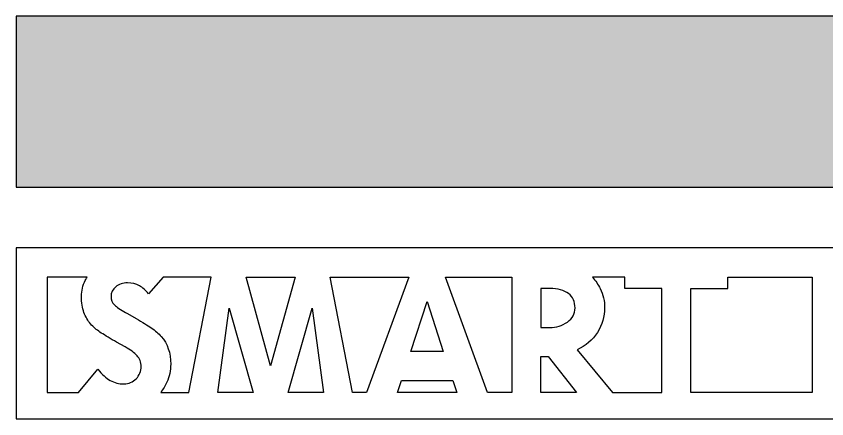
# Model space of a CAD drawing. Extents: x 0 to 338, y -185 to -55.
# Drawn here: x 0 to 176.3, y -185.5 to -98 of the extents above; entities that cross this region are included whole.
import ezdxf

# ---------------------------------------------------------------- set-up
doc = ezdxf.new("R2010")
doc.units = 0
doc.layers.add('CALQUE_1', color=7, linetype='CONTINUOUS')

# ---------------------------------------------------------------- blocks, each defined once
blk = doc.blocks.new('*U4')
at = {"layer": 'CALQUE_1', "color": 250}
for points in [[(0, -135.1), (0, -97.99), (337.44, -135.1)], [(337.44, -135.1), (0, -97.99), (337.44, -97.99)]]:
    blk.add_solid(points, dxfattribs=at)

msp = doc.modelspace()

# ---------------------------------------------------------------- linework, layer by layer
at = {"layer": 'CALQUE_1', "color": 7}
msp.add_lwpolyline([(0, -97.99), (0, -135.1), (337.44, -135.1), (337.44, -97.99), (0, -97.99)], dxfattribs=at)
at = {"layer": 'CALQUE_1', "color": 250}
for points in [[(0, -148.34), (0, -185.46), (337.44, -185.46), (337.44, -148.34), (0, -148.34)], [(49.98, -154.71), (60.68, -154.71), (55.33, -173.97), (49.98, -154.71)], [(68.29, -154.71), (85.36, -154.71), (76.21, -179.72), (73.1, -179.72), (68.29, -154.71)], [(93.33, -154.71), (107.77, -154.71), (107.77, -179.72), (102.48, -179.72), (93.33, -154.71)], [(146.71, -157.15), (154.74, -157.15), (154.74, -154.71), (173.11, -154.71), (173.11, -179.72), (146.71, -179.72), (146.71, -157.15)], [(92.88, -170.81), (85.81, -170.81), (89.34, -159.99), (92.88, -170.81)], [(46.28, -161.44), (51.51, -179.72), (43.84, -179.72), (46.28, -161.44)], [(64.38, -161.44), (66.82, -179.72), (59.15, -179.72), (64.38, -161.44)], [(114.09, -171.94), (115.69, -171.94), (121.86, -179.72), (114.09, -179.72), (114.09, -171.94)], [(83.77, -177.13), (94.97, -177.13), (95.8, -179.72), (82.92, -179.72), (83.77, -177.13)]]:
    msp.add_lwpolyline(points, dxfattribs=at)
for points, knots in [([(6.75, -154.71), (6.75, -154.71), (15.42, -154.71), (15.42, -154.71), (15.28, -154.93), (15.15, -155.15), (15.03, -155.39), (14.47, -156.46), (14.2, -157.62), (14.2, -158.87), (14.2, -160.22), (14.37, -161.38), (14.73, -162.35), (15.09, -163.31), (15.57, -164.14), (16.18, -164.84), (16.78, -165.54), (17.46, -166.13), (18.21, -166.63), (18.96, -167.13), (20.02, -167.78), (21.37, -168.56), (21.48, -168.6), (21.62, -168.67), (21.8, -168.78), (21.8, -168.78), (23.68, -169.85), (23.68, -169.85), (24.82, -170.49), (25.68, -171.12), (26.27, -171.75), (26.86, -172.37), (27.16, -173.17), (27.16, -174.13), (27.16, -175.13), (26.8, -176.01), (26.09, -176.76), (25.37, -177.51), (24.48, -177.88), (23.41, -177.88), (22.34, -177.88), (21.35, -177.63), (20.44, -177.13), (19.53, -176.63), (18.64, -175.81), (17.78, -174.67), (17.78, -174.67), (13.53, -179.72), (13.53, -179.72), (13.53, -179.72), (6.75, -179.72), (6.75, -179.72), (6.75, -179.72), (6.75, -154.71), (6.75, -154.71)], [0, 0, 0, 0, 1, 1, 1, 2, 2, 2, 3, 3, 3, 4, 4, 4, 5, 5, 5, 6, 6, 6, 7, 7, 7, 8, 8, 8, 9, 9, 9, 10, 10, 10, 11, 11, 11, 12, 12, 12, 13, 13, 13, 14, 14, 14, 15, 15, 15, 16, 16, 16, 17, 17, 17, 18, 18, 18, 18]), ([(31.55, -167.6), (30.94, -166.92), (30.22, -166.3), (29.38, -165.72), (28.54, -165.15), (27.44, -164.47), (26.09, -163.69), (26.09, -163.69), (24.21, -162.62), (24.21, -162.62), (24, -162.51), (23.85, -162.42), (23.78, -162.35), (22.68, -161.74), (21.87, -161.2), (21.37, -160.72), (20.87, -160.23), (20.62, -159.62), (20.62, -158.87), (20.62, -158.05), (20.96, -157.35), (21.64, -156.78), (22.32, -156.21), (23.18, -155.92), (24.21, -155.92), (25.21, -155.92), (26.07, -156.13), (26.78, -156.54), (27.5, -156.95), (28.16, -157.55), (28.76, -158.33), (28.76, -158.33), (31.96, -154.71), (31.96, -154.71), (31.96, -154.71), (42.37, -154.71), (42.37, -154.71), (42.37, -154.71), (37.57, -179.72), (37.57, -179.72), (37.57, -179.72), (31.43, -179.72), (31.43, -179.72), (31.96, -179.05), (32.4, -178.32), (32.76, -177.53), (33.31, -176.3), (33.59, -174.99), (33.59, -173.6), (33.59, -171.13), (32.91, -169.13), (31.55, -167.6)], [0, 0, 0, 0, 1, 1, 1, 2, 2, 2, 3, 3, 3, 4, 4, 4, 5, 5, 5, 6, 6, 6, 7, 7, 7, 8, 8, 8, 9, 9, 9, 10, 10, 10, 11, 11, 11, 12, 12, 12, 13, 13, 13, 14, 14, 14, 15, 15, 15, 16, 16, 16, 17, 17, 17, 17]), ([(121.96, -170.49), (123.85, -169.63), (125.33, -168.37), (126.38, -166.69), (127.43, -165.01), (127.96, -163.24), (127.96, -161.38), (127.96, -159.89), (127.64, -158.48), (127, -157.18), (126.55, -156.27), (125.97, -155.44), (125.29, -154.71), (125.29, -154.71), (132.35, -154.71), (132.35, -154.71), (132.35, -154.71), (132.35, -157.15), (132.35, -157.15), (132.35, -157.15), (140.39, -157.15), (140.39, -157.15), (140.39, -157.15), (140.39, -179.72), (140.39, -179.72), (140.39, -179.72), (129.68, -179.72), (129.68, -179.72), (129.68, -179.72), (121.96, -170.49), (121.96, -170.49)], [0, 0, 0, 0, 1, 1, 1, 2, 2, 2, 3, 3, 3, 4, 4, 4, 5, 5, 5, 6, 6, 6, 7, 7, 7, 8, 8, 8, 9, 9, 9, 10, 10, 10, 10]), ([(121.53, -161.38), (121.53, -162.64), (120.97, -163.65), (119.85, -164.44), (118.72, -165.22), (117.44, -165.62), (116.02, -165.62), (116.02, -165.62), (114.09, -165.62), (114.09, -165.62), (114.09, -165.62), (114.09, -157.15), (114.09, -157.15), (114.09, -157.15), (116.02, -157.15), (116.02, -157.15), (117.8, -157.15), (119.17, -157.52), (120.11, -158.25), (121.06, -158.98), (121.53, -160.03), (121.53, -161.38)], [0, 0, 0, 0, 1, 1, 1, 2, 2, 2, 3, 3, 3, 4, 4, 4, 5, 5, 5, 6, 6, 6, 7, 7, 7, 7])]:
    msp.add_open_spline(points, degree=3, knots=knots, dxfattribs=at)

# ---------------------------------------------------------------- block references
msp.add_blockref('*U4', (0, 0), dxfattribs=at)

doc.saveas('drawing.dxf')
